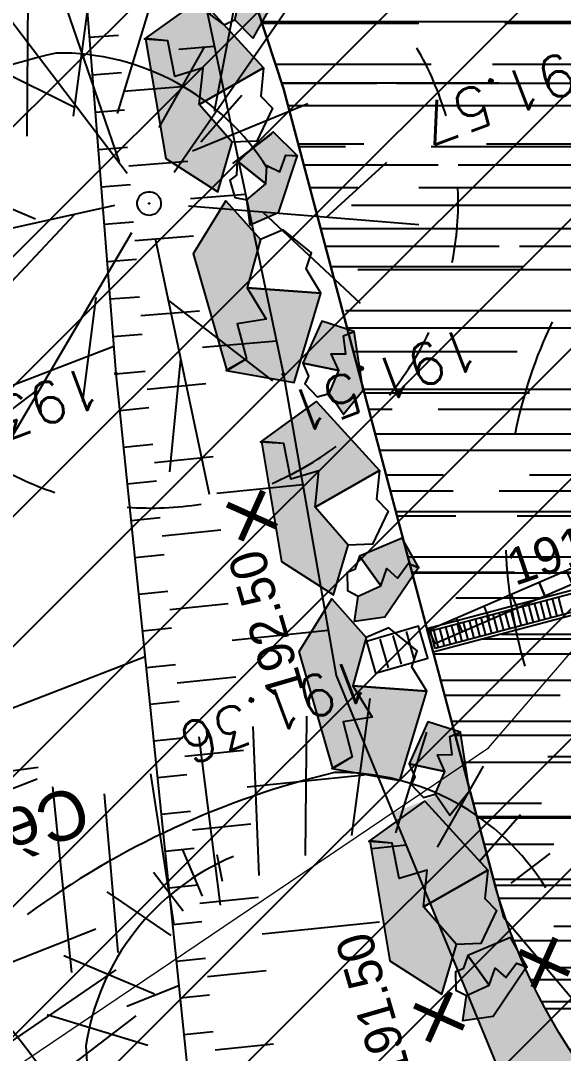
# Model space of a CAD drawing. Header units: metres. Extents: x 1841041 to 1841282, y 5171502 to 5171751.
# Drawn here: x 1841225.8 to 1841230.23, y 5171533.08 to 5171541.51 of the extents above; entities that cross this region are included whole.
import ezdxf
from ezdxf.lldxf.tags import DXFTag

# ---------------------------------------------------------------- set-up
doc = ezdxf.new("R2010")
doc.units = ezdxf.units.M
doc.header["$PDSIZE"] = -0.004
for name, color, linetype, lineweight, true_color in [('DWG_280-140115-P - ALTEA-CANA', 7, 'Continuous', 0, 0x0080ff), ('Fond topo - P', 3, 'Continuous', 50, 0x00ff00), ('Fond topo - Z_500', 1, 'Continuous', 9, 0xff0000)]:
    doc.layers.add(name, color=color, linetype=linetype, lineweight=lineweight, true_color=true_color)
for name, color, linetype, true_color in [('Fond topo - ASS', 5, 'Continuous', 0x0000ff), ('Fond topo - SUPP', 7, 'Continuous', 0x999999), ('Fond topo - TAL', 7, 'Continuous', 0x7f3f00), ('Fond topo - TAL_HAC', 7, 'Continuous', 0xa57c00), ('Fond topo - VEG', 3, 'Continuous', 0x00ff00), ('Fond topo - VEG_TXT_ESSENCE', 3, 'Continuous', 0x00ff00), ('SA - béton balayé', 7, 'Continuous', 0xc0c0c0), ('SA - EBC', 7, 'Continuous', 0x4f7f3f), ('SA - EP-caniveau grille', 7, 'Continuous', 0x00ccff), ('SA - gazon', 7, 'Continuous', 0xccffcc), ('SA - Limite terrain', 1, 'LIMITE_CADASTRALE', 0xff0000)]:
    doc.layers.add(name, color=color, linetype=linetype, true_color=true_color)
for name, color, linetype in [('SA - limite revêtement', 7, 'Continuous'), ('SA - nivellement', 7, 'Continuous'), ('SA - rochers', 7, 'Continuous')]:
    doc.layers.add(name, color=color, linetype=linetype)
doc.styles.add('2000_ARIAL', font='arial.ttf', dxfattribs={"height": 0.4})
doc.styles.add('ArialA', font='arial.ttf')
doc.styles.add('SIMPLEX', font='simplex_.ttf', dxfattribs={"height": 1.25})
tags = doc.linetypes.add('L16', pattern=[0.375, 0.3, -0.075]).pattern_tags.tags
tags[6:7] = [DXFTag(74, 4), DXFTag(75, 0), DXFTag(340, '0'), DXFTag(46, 0.0), DXFTag(50, 0.0), DXFTag(44, 0.0), DXFTag(45, 0.0)]
tags[4:5] = [DXFTag(74, 4), DXFTag(75, 0), DXFTag(340, '0'), DXFTag(46, 0.0), DXFTag(50, 0.0), DXFTag(44, 0.0), DXFTag(45, 0.0)]
tags = doc.linetypes.add('L8', pattern=[0.225, 0.15, -0.075]).pattern_tags.tags
tags[6:7] = [DXFTag(74, 4), DXFTag(75, 0), DXFTag(340, '0'), DXFTag(46, 0.0), DXFTag(50, 0.0), DXFTag(44, 0.0), DXFTag(45, 0.0)]
tags[4:5] = [DXFTag(74, 4), DXFTag(75, 0), DXFTag(340, '0'), DXFTag(46, 0.0), DXFTag(50, 0.0), DXFTag(44, 0.0), DXFTag(45, 0.0)]
tags = doc.linetypes.add('LIMITE_CADASTRALE', pattern=[13, 8, -2, 1, -2]).pattern_tags.tags
tags[10:11] = [DXFTag(74, 4), DXFTag(75, 0), DXFTag(340, '0'), DXFTag(46, 0.0), DXFTag(50, 0.0), DXFTag(44, 0.0), DXFTag(45, 0.0)]
tags[8:9] = [DXFTag(74, 4), DXFTag(75, 0), DXFTag(340, '0'), DXFTag(46, 0.0), DXFTag(50, 0.0), DXFTag(44, 0.0), DXFTag(45, 0.0)]
tags[6:7] = [DXFTag(74, 4), DXFTag(75, 0), DXFTag(340, '0'), DXFTag(46, 0.0), DXFTag(50, 0.0), DXFTag(44, 0.0), DXFTag(45, 0.0)]
tags[4:5] = [DXFTag(74, 4), DXFTag(75, 0), DXFTag(340, '0'), DXFTag(46, 0.0), DXFTag(50, 0.0), DXFTag(44, 0.0), DXFTag(45, 0.0)]
tags = doc.linetypes.add('STYLE_01', pattern=[0.166656, 0.083312, -0.083344]).pattern_tags.tags
tags[6:7] = [DXFTag(74, 4), DXFTag(75, 0), DXFTag(340, '0'), DXFTag(46, 0.0), DXFTag(50, 0.0), DXFTag(44, 0.0), DXFTag(45, 0.0)]
tags[4:5] = [DXFTag(74, 4), DXFTag(75, 0), DXFTag(340, '0'), DXFTag(46, 0.0), DXFTag(50, 0.0), DXFTag(44, 0.0), DXFTag(45, 0.0)]
pattern_1 = [(0, (0, 0), (1.1, 0.5), [7.5, -1, 2.5, -0.5]), (0, (0.665, 0.25), (-0.5, 0.665), [1.5, -0.165, 3, -0.375]), (0, (0.25, 0.425), (2.6, 0.335), [4, -0.7, 2, -0.5])]

# ---------------------------------------------------------------- blocks, each defined once
blk = doc.blocks.new('ASS07')
at = {"ltscale": 2}
for p, q in [((-0.25, -0.45), (-0.25, 0.45)), ((0, -0.45), (0, 0.45)), ((0.25, -0.45), (0.25, 0.45))]:
    blk.add_line(p, q, dxfattribs=at)
at = {"ltscale": 2, "flags": 128}
blk.add_lwpolyline([(0.5, -0.5), (0.5, 0.5), (-0.5, 0.5), (-0.5, -0.5)], close=True, dxfattribs=at)
blk = doc.blocks.new('PTOPO')
at = {"color": 0, "ltscale": 2}
blk.add_point((0, 0), dxfattribs=at)
blk = doc.blocks.new('RESINEUX')
at = {"ltscale": 2}
for p, q in [((-0.12417, -0.09114), (-0.11417, 0.09886)), ((-0.16417, -0.08114), (-0.16417, 0.08886)), ((0.04583, -0.14114), (0.12582, -0.00114)), ((-0.10417, -0.06114), (0.02583, -0.14114)), ((-0.11417, -0.10114), (-0.00417, -0.17113)), ((-0.12417, -0.15113), (-0.01417, -0.21113)), ((0.27582, -0.20113), (0.34582, -0.15113)), ((-0.13417, -0.19113), (-0.01417, -0.26113)), ((0.30582, -0.23113), (0.37582, -0.19113)), ((-0.13417, -0.23113), (-0.03417, -0.30113)), ((0.33582, -0.27113), (0.39581, -0.25113)), ((-0.14417, -0.27113), (-0.05417, -0.34113)), ((0.38581, -0.29113), (0.34582, -0.29113)), ((-0.15417, -0.31113), (-0.07417, -0.39113)), ((0.34582, -0.31113), (0.38581, -0.32113)), ((0.36582, -0.34113), (0.34582, -0.33113)), ((-0.17417, -0.34113), (-0.12417, -0.41113)), ((-0.20416, -0.36113), (-0.17417, -0.43113)), ((-0.23416, -0.38113), (-0.22416, -0.43113)), ((-0.26416, -0.39113), (-0.26416, -0.43113))]:
    blk.add_line(p, q, dxfattribs=at)
for centre, major_axis, start_param, end_param in [((-0.13231, 0.77172), (0.54134, 0.54134), 3.632642, 4.003215), ((-0.09125, -0.73799), (0.49557, 0.49557), 0.182257, 0.588325), ((-0.74475, -0.04683), (-0.49539, 0.49539), 3.50903, 3.906773), ((0.16282, -0.30013), (-0.14142, 0.14142), 3.670881, 4.697746), ((-0.26516, -0.21213), (-0.14142, 0.14142), 2.259521, 3.289317)]:
    blk.add_ellipse(centre, major_axis=major_axis, ratio=1, start_param=start_param, end_param=end_param, dxfattribs=at)
blk = doc.blocks.new('VEG12')
at = {"ltscale": 2}
for start, end in [(339.2308, 353.0769), (311.5385, 325.3846)]:
    blk.add_arc((0, 0), 0.497, start, end, dxfattribs=at)
blk = doc.blocks.new('VEG14A')
at = {"ltscale": 2, "flags": 128}
for points in [[(0.5, 0, -1), (-0.5, 0, -1)], [(0.016, 0, -1), (-0.016, 0, -1)]]:
    blk.add_lwpolyline(points, format="xyb", close=True, dxfattribs=at)
blk = doc.blocks.new('VEG12A')
at = {"color": 0, "ltscale": 2}
for p, q in [((0.0182, 0.0574), (0.1004, 0.4729)), ((0.0575, 0.2534), (0.1455, 0.4147)), ((0.0379, 0.1585), (-0.0659, 0.3441)), ((0.0498, 0.0338), (0.3916, 0.2859)), ((-0.1588, 0.086), (-0.246, 0.2846)), ((0.1439, 0.1075), (0.23, 0.254)), ((0.2917, 0.2086), (0.3924, 0.2333)), ((-0.0523, 0.0298), (-0.3836, 0.2046)), ((-0.25, 0.1351), (-0.3756, 0.0911)), ((0.1229, -0.0299), (0.3172, 0.0554)), ((-0.0527, -0.0292), (-0.4124, -0.2566)), ((0.0576, -0.0177), (0.4119, -0.0841)), ((-0.0936, -0.0498), (-0.2956, -0.0465)), ((0.1841, -0.0476), (0.3231, -0.1928)), ((0.0183, -0.0574), (0.1076, -0.4128)), ((0.0226, -0.0796), (0.0016, -0.3618)), ((-0.1518, -0.0948), (-0.3, -0.3159)), ((0.0537, -0.1885), (0.1973, -0.3567))]:
    blk.add_line(p, q, dxfattribs=at)
at = {"ltscale": 2}
for start, end in [(90, 103.8462), (62.3077, 76.1538), (117.6923, 131.5385), (34.6154, 48.4615), (145.3846, 159.2308), (6.9231, 20.7692), (173.0769, 186.9231), (339.2308, 353.0769), (200.7692, 214.6154), (311.5385, 325.3846), (228.4615, 242.3077), (283.8462, 297.6923), (256.1538, 270)]:
    blk.add_arc((0, 0), 0.497, start, end, dxfattribs=at)

msp = doc.modelspace()

# ---------------------------------------------------------------- hatches: boundary and pattern name
at = {"layer": 'SA - béton balayé', "true_color": 0x333333}
h = msp.add_hatch(dxfattribs=at)
h.set_pattern_fill('BETON_BALAYE', color=250, scale=0.5, style=0, pattern_type=2)
h.set_pattern_definition(pattern_1)
h.paths.add_polyline_path([(1841221.4425, 5171562.6571, -0.037916), (1841223.1022, 5171560.2468), (1841227.4083, 5171550.7086), (1841228.4379, 5171548.4237), (1841230.6315, 5171541.75), (1841231.8213, 5171537.2637), (1841229.1148, 5171536.5462), (1841227.946, 5171540.9533), (1841225.8253, 5171547.4053), (1841222.8621, 5171553.9824), (1841220.6469, 5171558.8987, 0.03635), (1841219.2723, 5171560.8877)])
h = msp.add_hatch(dxfattribs=at)
h.set_pattern_fill('BETON_BALAYE', color=250, scale=0.5, style=0, pattern_type=2)
h.set_pattern_definition(pattern_1)
h.paths.add_polyline_path([(1841231.8726, 5171537.0703), (1841231.9273, 5171536.8641, 0.878112), (1841235.8605, 5171537.3767), (1841235.8599, 5171545.7702), (1841234.6759, 5171552.5808), (1841237.5009, 5171553.0719), (1841238.7926, 5171545.8078), (1841239.4725, 5171536.085, -0.901578), (1841229.6465, 5171534.5415), (1841229.1661, 5171536.3529)])
at = {"layer": 'SA - EBC'}
h = msp.add_hatch(dxfattribs=at)
h.set_pattern_fill('_USER', color=256, scale=0.75, angle=-315, style=0, pattern_type=0)
h.set_pattern_definition([(-315, (0, 0), (-0.53033008589, 0.53033008589), [])])
h.paths.add_polyline_path([(1841240.5342, 5171532.5167), (1841223.8581, 5171528.2481), (1841224.0097, 5171523.7354), (1841215.5463, 5171521.1875), (1841206.8672, 5171520.73), (1841199.2878, 5171522.0787, -0.324865), (1841192.3362, 5171537.7623, -0.281489), (1841198.5927, 5171544.3478), (1841208.0187, 5171546.0887, 0.169529), (1841223.0267, 5171552.9036, 0.334069), (1841223.9329, 5171558.3844, 0.093266), (1841218.1064, 5171565.7848, 0.153139), (1841209.9153, 5171569.3832), (1841196.4605, 5171570.7475), (1841184.6387, 5171572.6656, -0.164253), (1841172.8676, 5171578.8906), (1841170.8744, 5171582.9688), (1841169.2096, 5171588.2339), (1841165.8412, 5171613.2283, 0.439037), (1841171.5195, 5171626.789, -0.093363), (1841170.0247, 5171632.7761, 0.104272), (1841169.1657, 5171635.9257), (1841165.4193, 5171643.5269), (1841173.0074, 5171649.253), (1841177.0456, 5171643.7179), (1841174.916, 5171642.1403), (1841179.5367, 5171635.9048, -0.200983), (1841180.5587, 5171631.7471), (1841180.2922, 5171622.5755), (1841180.7773, 5171620.6485), (1841185.185, 5171612.5773), (1841196.9584, 5171597.3711), (1841207.5565, 5171599.2149, 0.121418), (1841225.0872, 5171583.2677, 0.010183), (1841229.8758, 5171580.7983), (1841223.3758, 5171579.9774), (1841224.0107, 5171569.3768), (1841231.451, 5171569.4027), (1841238.9144, 5171543.8258), (1841240.9558, 5171534.5858)])
at = {"layer": 'SA - gazon'}
msp.add_hatch(color=256, dxfattribs=at).paths.add_polyline_path([(1841231.16, 5171530.825), (1841231.781, 5171531.6138, -0.187429), (1841229.6465, 5171534.5415), (1841229.4481, 5171535.2895), (1841228.8389, 5171535.039), (1841229.7352, 5171532.8597, 0.105859)])
at = {"layer": 'SA - rochers', "true_color": 0xbababa}
for points in [[(1841227.5964, 5171541.7123), (1841227.5139, 5171541.8359), (1841227.6301, 5171541.8584), (1841227.5878, 5171541.9987), (1841227.6634, 5171542.0491), (1841227.8187, 5171541.5824), (1841227.6958, 5171541.3649), (1841227.5506, 5171541.5149)], [(1841227.2597, 5171540.8237), (1841227.29, 5171541.1224), (1841227.0613, 5171541.0527), (1841227.0043, 5171541.3432), (1841226.8216, 5171541.3617), (1841226.9857, 5171540.3816), (1841227.4106, 5171540.1094), (1841227.5281, 5171540.5145)], [(1841227.8016, 5171540.176), (1841227.8095, 5171540.3244), (1841227.916, 5171540.273), (1841227.966, 5171540.4107), (1841228.0568, 5171540.4059), (1841227.902, 5171539.9389), (1841227.6735, 5171539.8381), (1841227.6468, 5171540.0452)], [(1841227.6496, 5171539.3261), (1841227.8059, 5171539.0698), (1841227.5696, 5171539.0339), (1841227.6435, 5171538.7473), (1841227.4868, 5171538.6517), (1841227.2116, 5171539.6066), (1841227.4773, 5171540.0355), (1841227.7582, 5171539.7208)], [(1841228.3962, 5171538.6509), (1841228.3358, 5171538.7868), (1841228.4541, 5171538.7893), (1841228.4361, 5171538.9347), (1841228.5192, 5171538.9716), (1841228.5933, 5171538.4853), (1841228.4354, 5171538.2917), (1841228.3176, 5171538.4641)], [(1841228.2041, 5171537.5357), (1841228.2344, 5171537.8344), (1841228.0058, 5171537.7647), (1841227.9487, 5171538.0552), (1841227.766, 5171538.0737), (1841227.9301, 5171537.0936), (1841228.355, 5171536.8214), (1841228.4725, 5171537.2265)], [(1841228.7405, 5171536.8944), (1841228.7882, 5171537.0351), (1841228.8769, 5171536.9568), (1841228.9623, 5171537.0759), (1841229.0484, 5171537.0467), (1841228.7731, 5171536.639), (1841228.5259, 5171536.6037), (1841228.5562, 5171536.8103)], [(1841228.5125, 5171536.078), (1841228.6688, 5171535.8216), (1841228.4325, 5171535.7857), (1841228.5064, 5171535.4991), (1841228.3496, 5171535.4035), (1841228.0744, 5171536.3584), (1841228.3402, 5171536.7874), (1841228.6211, 5171536.4727)], [(1841229.2623, 5171535.3807), (1841229.202, 5171535.5166), (1841229.3203, 5171535.5191), (1841229.3023, 5171535.6645), (1841229.3854, 5171535.7014), (1841229.4594, 5171535.2151), (1841229.3015, 5171535.0215), (1841229.1838, 5171535.1939)], [(1841229.0872, 5171534.2761), (1841229.1175, 5171534.5748), (1841228.8889, 5171534.5052), (1841228.8318, 5171534.7956), (1841228.6491, 5171534.8141), (1841228.8132, 5171533.834), (1841229.2381, 5171533.5619), (1841229.3556, 5171533.967)], [(1841229.6236, 5171533.6348), (1841229.6713, 5171533.7756), (1841229.76, 5171533.6972), (1841229.8454, 5171533.8163), (1841229.9315, 5171533.7871), (1841229.6562, 5171533.3794), (1841229.409, 5171533.3441), (1841229.4393, 5171533.5507)]]:
    msp.add_hatch(color=9, dxfattribs=at).paths.add_polyline_path(points)
at = {"layer": 'SA - rochers'}
for points in [[(1841227.0613, 5171541.0527), (1841227.0043, 5171541.3432), (1841226.8142, 5171541.3564), (1841227.2707, 5171541.686), (1841227.7837, 5171541.123), (1841227.2597, 5171540.8237), (1841227.29, 5171541.1224)], [(1841227.916, 5171540.273), (1841227.966, 5171540.4107), (1841228.06, 5171540.4027), (1841227.8617, 5171540.5986), (1841227.568, 5171540.3622), (1841227.8016, 5171540.176), (1841227.8095, 5171540.3244)], [(1841227.5696, 5171539.0339), (1841227.6435, 5171538.7473), (1841227.4778, 5171538.6533), (1841228.0319, 5171538.5531), (1841228.2515, 5171539.2824), (1841227.6496, 5171539.3261), (1841227.8059, 5171539.0698)], [(1841228.4541, 5171538.7893), (1841228.4361, 5171538.9347), (1841228.5235, 5171538.9702), (1841228.2579, 5171539.0548), (1841228.1035, 5171538.7109), (1841228.3962, 5171538.6509), (1841228.3358, 5171538.7868)], [(1841228.0058, 5171537.7647), (1841227.9487, 5171538.0552), (1841227.7586, 5171538.0684), (1841228.2152, 5171538.398), (1841228.7281, 5171537.835), (1841228.2041, 5171537.5357), (1841228.2344, 5171537.8344)], [(1841228.8769, 5171536.9568), (1841228.9623, 5171537.0759), (1841229.0506, 5171537.0428), (1841228.9127, 5171537.285), (1841228.566, 5171537.1368), (1841228.7405, 5171536.8944), (1841228.7882, 5171537.0351)], [(1841228.4325, 5171535.7857), (1841228.5064, 5171535.4991), (1841228.3407, 5171535.4052), (1841228.8948, 5171535.305), (1841229.1143, 5171536.0343), (1841228.5125, 5171536.078), (1841228.6688, 5171535.8216)], [(1841229.3203, 5171535.5191), (1841229.3023, 5171535.6645), (1841229.3897, 5171535.7), (1841229.1241, 5171535.7846), (1841228.9697, 5171535.4407), (1841229.2623, 5171535.3807), (1841229.202, 5171535.5166)], [(1841228.8889, 5171534.5052), (1841228.8318, 5171534.7956), (1841228.6417, 5171534.8088), (1841229.0983, 5171535.1384), (1841229.6112, 5171534.5754), (1841229.0872, 5171534.2761), (1841229.1175, 5171534.5748)], [(1841229.76, 5171533.6972), (1841229.8454, 5171533.8163), (1841229.9337, 5171533.7832), (1841229.7958, 5171534.0254), (1841229.4491, 5171533.8772), (1841229.6236, 5171533.6348), (1841229.6713, 5171533.7756)]]:
    msp.add_hatch(color=256, dxfattribs=at).paths.add_polyline_path(points)

# ---------------------------------------------------------------- linework, layer by layer
at = {"layer": 'DWG_280-140115-P - ALTEA-CANA', "color": 5, "linetype": 'STYLE_01', "lineweight": 0, "ltscale": 25, "true_color": 0x0000ff, "elevation": 0, "flags": 128}
msp.add_lwpolyline([(1841223.5185, 5171531.7009), (1841224.4463, 5171532.0806), (1841229.6166, 5171535.5727), (1841231.744, 5171538.0365)], dxfattribs=at)
at = {"layer": 'Fond topo - SUPP', "linetype": 'L16', "ltscale": 2, "flags": 128}
msp.add_lwpolyline([(1841185.5821, 5171570.7245, -0.002427), (1841188.2135, 5171570.2861, 0.011083), (1841190.689, 5171569.9176, 0.0022), (1841193.5513, 5171569.5689, 0.003471), (1841195.3676, 5171569.3685, 0.008144), (1841197.1602, 5171569.2128, -0.006775), (1841199.3155, 5171569.0315, -0.011891), (1841201.32, 5171568.7873, -0.010904), (1841203.4914, 5171568.4216, -0.017874), (1841205.7206, 5171567.9129, -0.00861), (1841210.2845, 5171566.6136, -0.006109), (1841211.7986, 5171566.134, -0.009427), (1841212.7697, 5171565.7928, -0.045776), (1841214.5926, 5171564.9163, -0.034916), (1841216.765, 5171563.3997, -0.005171), (1841217.6489, 5171562.6707, -0.008639), (1841218.1658, 5171562.2198, -0.012069), (1841218.4344, 5171561.9652, -0.003352), (1841219.3724, 5171561.0195, -0.057282), (1841219.9332, 5171560.2972, -0.035372), (1841220.6091, 5171558.9829), (1841222.8293, 5171553.9676), (1841225.8253, 5171547.4053), (1841227.946, 5171540.9533), (1841229.7398, 5171534.1894), (1841231.8431, 5171531.6927)], format="xyb", dxfattribs=at)
at = {"layer": 'Fond topo - TAL', "ltscale": 2, "flags": 128}
msp.add_lwpolyline([(1841225.2227, 5171546.4967), (1841226.266, 5171542.5916), (1841226.5799, 5171538.6254), (1841227.2266, 5171532.3331)], dxfattribs=at)
msp.add_lwpolyline([(1841226.4609, 5171529.538, -0.001824), (1841225.1966, 5171532.6181, -0.004094), (1841224.6494, 5171533.9975, -0.000119), (1841222.4342, 5171539.7218, -0.004508), (1841222.3772, 5171539.8731, -0.00161), (1841221.4563, 5171542.4137, 0.000564), (1841220.4174, 5171545.2987)], format="xyb", dxfattribs=at)
at = {"layer": 'Fond topo - TAL', "linetype": 'L8', "ltscale": 2, "flags": 128}
msp.add_lwpolyline([(1841226.9369, 5171543.0441), (1841227.067, 5171542.8074), (1841227.946, 5171538.6198), (1841228.3762, 5171536.1642), (1841229.7352, 5171532.8597)], dxfattribs=at)
at = {"layer": 'Fond topo - TAL_HAC', "ltscale": 2}
for p, q in [((1841226.3626, 5171541.3712), (1841226.6019, 5171541.3901)), ((1841227.0924, 5171541.2755), (1841227.3837, 5171541.2985)), ((1841226.3868, 5171541.0661), (1841226.626, 5171541.0851)), ((1841226.6381, 5171540.9325), (1841227.1166, 5171540.9704)), ((1841226.4109, 5171540.761), (1841226.6502, 5171540.78)), ((1841226.4351, 5171540.4559), (1841226.6743, 5171540.4749)), ((1841226.6864, 5171540.3223), (1841227.1649, 5171540.3602)), ((1841226.4592, 5171540.1508), (1841226.6985, 5171540.1698)), ((1841227.189, 5171540.0551), (1841227.6373, 5171540.0906)), ((1841226.4833, 5171539.8457), (1841226.7226, 5171539.8647)), ((1841226.7347, 5171539.7121), (1841227.2132, 5171539.75)), ((1841226.5075, 5171539.5406), (1841226.7467, 5171539.5596)), ((1841226.5316, 5171539.2356), (1841226.7709, 5171539.2545)), ((1841226.783, 5171539.1019), (1841227.2615, 5171539.1398)), ((1841226.5558, 5171538.9305), (1841226.795, 5171538.9494)), ((1841227.2867, 5171538.8424), (1841227.8881, 5171538.8953)), ((1841224.8314, 5171538.1813), (1841226.5621, 5171538.8509)), ((1841226.5799, 5171538.6254), (1841226.8189, 5171538.6471)), ((1841226.8342, 5171538.4987), (1841227.312, 5171538.545)), ((1841226.6107, 5171538.3257), (1841226.8495, 5171538.3503)), ((1841226.6415, 5171538.0261), (1841226.8803, 5171538.0506)), ((1841226.8957, 5171537.9008), (1841227.3731, 5171537.9499)), ((1841226.6723, 5171537.7265), (1841226.9111, 5171537.751)), ((1841227.4039, 5171537.6503), (1841228.1032, 5171537.7221)), ((1841226.7031, 5171537.4268), (1841226.9419, 5171537.4514)), ((1841226.9573, 5171537.3016), (1841227.4347, 5171537.3506)), ((1841226.7339, 5171537.1272), (1841226.9727, 5171537.1517)), ((1841226.7647, 5171536.8276), (1841227.0034, 5171536.8521)), ((1841227.0188, 5171536.7023), (1841227.4963, 5171536.7514)), ((1841226.7955, 5171536.5279), (1841227.0342, 5171536.5525)), ((1841227.5271, 5171536.4517), (1841228.3117, 5171536.5324)), ((1841225.7175, 5171535.8919), (1841226.8171, 5171536.3176)), ((1841226.8263, 5171536.2283), (1841227.065, 5171536.2528)), ((1841227.0804, 5171536.103), (1841227.5579, 5171536.1521)), ((1841226.8571, 5171535.9287), (1841227.0958, 5171535.9532)), ((1841226.8879, 5171535.629), (1841227.1266, 5171535.6536)), ((1841227.142, 5171535.5038), (1841227.6195, 5171535.5528)), ((1841226.9187, 5171535.3294), (1841227.1574, 5171535.354)), ((1841227.6503, 5171535.2532), (1841228.6053, 5171535.3514)), ((1841225.0438, 5171534.9729), (1841225.939, 5171535.3196)), ((1841226.9495, 5171535.0298), (1841227.1882, 5171535.0543)), ((1841227.2036, 5171534.9045), (1841227.6811, 5171534.9536)), ((1841226.9803, 5171534.7301), (1841227.219, 5171534.7547)), ((1841228.6669, 5171534.7521), (1841228.9452, 5171534.7807)), ((1841227.0111, 5171534.4305), (1841227.2498, 5171534.4551)), ((1841227.2652, 5171534.3052), (1841227.7427, 5171534.3543)), ((1841225.5227, 5171533.7437), (1841226.4157, 5171534.0958)), ((1841227.0419, 5171534.1309), (1841227.2806, 5171534.1554)), ((1841227.7735, 5171534.0547), (1841228.7285, 5171534.1528)), ((1841227.0727, 5171533.8313), (1841227.3114, 5171533.8558)), ((1841227.3268, 5171533.706), (1841227.8043, 5171533.755)), ((1841226.6697, 5171533.4636), (1841227.093, 5171533.6333)), ((1841227.1035, 5171533.5316), (1841227.3422, 5171533.5562)), ((1841227.1343, 5171533.232), (1841227.373, 5171533.2565)), ((1841227.3884, 5171533.1067), (1841227.8659, 5171533.1558))]:
    msp.add_line(p, q, dxfattribs=at)
at = {"layer": 'SA - EP-caniveau grille', "elevation": 0, "flags": 128}
for points in [[(1841229.1661, 5171536.3529), (1841229.1148, 5171536.5462), (1841231.8213, 5171537.2637), (1841231.8726, 5171537.0703)], [(1841229.1838, 5171536.3835), (1841229.1454, 5171536.5284), (1841231.8036, 5171537.2331), (1841231.842, 5171537.0881)]]:
    msp.add_lwpolyline(points, close=True, dxfattribs=at)
for points in [[(1841230.0878, 5171536.7783), (1841230.1263, 5171536.6333)], [(1841230.1362, 5171536.7911), (1841230.1746, 5171536.6461)], [(1841230.1845, 5171536.8039), (1841230.2229, 5171536.6589)], [(1841229.7978, 5171536.7014), (1841229.8363, 5171536.5564)], [(1841229.8462, 5171536.7142), (1841229.8846, 5171536.5692)], [(1841229.8945, 5171536.727), (1841229.9329, 5171536.582)], [(1841229.9428, 5171536.7398), (1841229.9813, 5171536.5948)], [(1841229.9912, 5171536.7526), (1841230.0296, 5171536.6077)], [(1841230.0395, 5171536.7655), (1841230.0779, 5171536.6205)], [(1841229.4595, 5171536.6117), (1841229.498, 5171536.4667)], [(1841229.5079, 5171536.6245), (1841229.5463, 5171536.4795)], [(1841229.5562, 5171536.6373), (1841229.5946, 5171536.4924)], [(1841229.6045, 5171536.6502), (1841229.6429, 5171536.5052)], [(1841229.6528, 5171536.663), (1841229.6913, 5171536.518)], [(1841229.7012, 5171536.6758), (1841229.7396, 5171536.5308)], [(1841229.7495, 5171536.6886), (1841229.7879, 5171536.5436)], [(1841229.1695, 5171536.5349), (1841229.208, 5171536.3899)], [(1841229.2179, 5171536.5477), (1841229.2563, 5171536.4027)], [(1841229.2662, 5171536.5605), (1841229.3046, 5171536.4155)], [(1841229.3145, 5171536.5733), (1841229.353, 5171536.4283)], [(1841229.3629, 5171536.5861), (1841229.4013, 5171536.4411)], [(1841229.4112, 5171536.5989), (1841229.4496, 5171536.4539)]]:
    msp.add_lwpolyline(points, dxfattribs=at)
at = {"layer": 'SA - limite revêtement', "flags": 128}
msp.add_lwpolyline([(1841232.9468, 5171585.2557), (1841234.4785, 5171569.6003), (1841237.6352, 5171552.3371), (1841238.7926, 5171545.8078), (1841239.4725, 5171536.085, -0.901578), (1841229.6465, 5171534.5415), (1841227.946, 5171540.9533), (1841225.8253, 5171547.4053)], format="xyb", dxfattribs=at)
at = {"layer": 'SA - Limite terrain', "ltscale": 0.5}
msp.add_open_spline([(1841077.1485, 5171583.5529), (1841078.8191, 5171584.5954), (1841080.4897, 5171585.6379), (1841083.6639, 5171586.8607), (1841086.8381, 5171588.0834), (1841093.7112, 5171590.7349), (1841100.5843, 5171593.3863), (1841105.8354, 5171595.3795), (1841111.0864, 5171597.3727), (1841112.7835, 5171598.0158), (1841114.4805, 5171598.6589), (1841120.1437, 5171600.7977), (1841125.8069, 5171602.9364), (1841137.9788, 5171607.5816), (1841150.1507, 5171612.2269), (1841152.2407, 5171613.0169), (1841154.3307, 5171613.8069), (1841157.6242, 5171615.0086), (1841160.9178, 5171616.2103), (1841160.8937, 5171617.2726), (1841160.8697, 5171618.335), (1841160.8424, 5171619.2418), (1841160.815, 5171620.1487), (1841160.7877, 5171621.0555), (1841160.7604, 5171621.9624), (1841160.713, 5171623.5339), (1841160.6657, 5171625.1055), (1841160.6499, 5171625.6293), (1841160.6341, 5171626.1532), (1841160.5837, 5171627.2535), (1841160.5332, 5171628.3538), (1841160.518, 5171628.6854), (1841160.5028, 5171629.0171), (1841160.4802, 5171629.5105), (1841160.4576, 5171630.0038), (1841160.0075, 5171632.9962), (1841159.5574, 5171635.9885), (1841161.4156, 5171637.1289), (1841163.2737, 5171638.2693), (1841163.062, 5171638.6198), (1841162.8502, 5171638.9702), (1841163.1316, 5171639.1783), (1841163.413, 5171639.3865), (1841163.4664, 5171639.3345), (1841163.5199, 5171639.2825), (1841164.0378, 5171639.6824), (1841164.5557, 5171640.0822), (1841164.6484, 5171639.9622), (1841164.7411, 5171639.8421), (1841166.3443, 5171640.4782), (1841167.7831, 5171641.5484), (1841166.8333, 5171642.7817), (1841165.8835, 5171644.0151), (1841169.4358, 5171646.6928), (1841172.988, 5171649.3705), (1841174.7541, 5171650.7018), (1841176.5201, 5171652.0331), (1841176.562, 5171652.0654), (1841176.6038, 5171652.0977), (1841176.5828, 5171652.125), (1841176.5618, 5171652.1523), (1841191.1783, 5171663.3819), (1841205.7948, 5171674.6116), (1841207.539, 5171675.9573), (1841209.2831, 5171677.303), (1841213.68, 5171676.8693), (1841218.0769, 5171676.4356), (1841224.138, 5171669.2197), (1841230.1992, 5171662.0037), (1841229.4551, 5171661.4123), (1841228.7111, 5171660.8209), (1841230.314, 5171658.673), (1841231.9169, 5171656.5251), (1841232.0432, 5171656.6166), (1841232.1695, 5171656.7082), (1841232.3724, 5171656.4283), (1841232.5753, 5171656.1483), (1841232.4514, 5171656.0585), (1841232.3275, 5171655.9687), (1841232.663, 5171655.5059), (1841232.9985, 5171655.043), (1841233.051, 5171655.0811), (1841233.1035, 5171655.1191), (1841233.5076, 5171654.2972), (1841234.3715, 5171654.7513), (1841235.0886, 5171655.2417), (1841235.8057, 5171655.7322), (1841235.7432, 5171655.8327), (1841235.6807, 5171655.9332), (1841236.0049, 5171656.1415), (1841236.3292, 5171656.3499), (1841236.5301, 5171656.0268), (1841236.7311, 5171655.7038), (1841236.6898, 5171655.6773), (1841236.6486, 5171655.6508), (1841240.8585, 5171649.0812), (1841245.0684, 5171642.5117), (1841245.3158, 5171642.1368), (1841245.5633, 5171641.7618), (1841246.3679, 5171640.4536), (1841247.1726, 5171639.1454), (1841247.7766, 5171638.0928), (1841248.3805, 5171637.0401), (1841248.9658, 5171636.0263), (1841249.5511, 5171635.0124), (1841249.7169, 5171634.7035), (1841249.8827, 5171634.3945), (1841250.3986, 5171633.3142), (1841250.9146, 5171632.2339), (1841251.4065, 5171631.065), (1841251.8984, 5171629.8962), (1841252.5682, 5171628.1006), (1841253.238, 5171626.3049), (1841253.5633, 5171625.3756), (1841253.8886, 5171624.4462), (1841254.2654, 5171623.3404), (1841254.6421, 5171622.2346), (1841255.1339, 5171620.7027), (1841255.6257, 5171619.1708), (1841256.9719, 5171614.6021), (1841258.3181, 5171610.0335), (1841260.0183, 5171603.9559), (1841261.7184, 5171597.8783), (1841261.6486, 5171597.4706), (1841261.5788, 5171597.0629), (1841255.2305, 5171594.5841), (1841248.8823, 5171592.1053), (1841248.7762, 5171592.3267), (1841248.67, 5171592.548), (1841246.7837, 5171591.7467), (1841244.8973, 5171590.9453), (1841242.7247, 5171590.0224), (1841240.552, 5171589.0994), (1841236.9326, 5171587.6621), (1841233.3131, 5171586.2248), (1841233.4918, 5171583.1089), (1841233.6705, 5171579.9929), (1841236.3231, 5171570.9165), (1841238.9758, 5171561.8401), (1841241.5125, 5171558.1334), (1841244.0493, 5171554.4266), (1841242.9225, 5171553.1247), (1841241.7958, 5171551.8228), (1841241.4101, 5171551.3561), (1841241.0244, 5171550.8893), (1841240.7134, 5171550.2654), (1841240.4024, 5171549.6415), (1841239.986, 5171547.8083), (1841239.5697, 5171545.9751), (1841239.5343, 5171544.7172), (1841239.4989, 5171543.4594), (1841239.6922, 5171542.3478), (1841239.8855, 5171541.2363), (1841240.0814, 5171539.9232), (1841240.2774, 5171538.6102), (1841240.9117, 5171536.095), (1841241.5461, 5171533.5798), (1841243.0137, 5171531.5005), (1841244.4813, 5171529.4212), (1841227.5122, 5171525.4612), (1841210.5431, 5171521.5012), (1841206.6038, 5171520.7482), (1841202.6644, 5171519.9952), (1841201.2494, 5171519.7229), (1841199.8344, 5171519.4507), (1841198.3954, 5171519.2013), (1841196.9565, 5171518.9519), (1841194.0891, 5171518.4581), (1841191.2218, 5171517.9643), (1841187.4601, 5171517.2206), (1841183.6984, 5171516.4768), (1841181.4913, 5171516.1096), (1841179.2842, 5171515.7423), (1841171.6216, 5171514.4506), (1841163.959, 5171513.1588), (1841163.6599, 5171515.6357), (1841163.3609, 5171518.1125), (1841161.4246, 5171520.351), (1841159.4883, 5171522.5896), (1841159.2311, 5171523.5567), (1841158.9739, 5171524.5238), (1841157.9666, 5171529.9426), (1841156.9592, 5171535.3614), (1841153.722, 5171536.2537), (1841150.4848, 5171537.1461), (1841149.6939, 5171541.1018), (1841148.9031, 5171545.0575), (1841151.559, 5171547.0944), (1841154.2149, 5171549.1313), (1841153.1972, 5171554.379), (1841152.1794, 5171559.6267), (1841150.2617, 5171559.1731), (1841148.3439, 5171558.7194), (1841148.3324, 5171558.7681), (1841148.3209, 5171558.8167), (1841145.0571, 5171557.9919), (1841141.7932, 5171557.167), (1841136.4846, 5171555.8638), (1841131.1761, 5171554.5605), (1841120.4886, 5171551.958), (1841109.8011, 5171549.3555), (1841104.9463, 5171548.1603), (1841100.0914, 5171546.9651), (1841095.6613, 5171545.873), (1841091.2312, 5171544.7809), (1841091.1558, 5171544.6421), (1841091.0804, 5171544.5033), (1841088.9329, 5171543.9538), (1841086.7854, 5171543.4043), (1841084.885, 5171542.9306), (1841082.9845, 5171542.4569), (1841083.0353, 5171542.2607), (1841083.0861, 5171542.0645), (1841079.4525, 5171541.1726), (1841075.8188, 5171540.2807), (1841074.9605, 5171551.0465), (1841074.1023, 5171561.8123), (1841074.1422, 5171561.8151), (1841074.1821, 5171561.818), (1841074.0405, 5171563.7762), (1841073.8989, 5171565.7344), (1841073.8844, 5171565.9339), (1841073.87, 5171566.1334), (1841073.6013, 5171569.4277), (1841073.3326, 5171572.722), (1841073.3386, 5171574.6786), (1841073.3446, 5171576.6352), (1841073.9647, 5171578.5359), (1841074.5847, 5171580.4367), (1841075.8666, 5171581.9948), (1841077.1485, 5171583.5529)], degree=2, knots=[0, 0, 0, 0.01, 0.01, 0.02, 0.02, 0.03, 0.03, 0.04, 0.04, 0.05, 0.05, 0.06, 0.06, 0.07, 0.07, 0.08, 0.08, 0.09, 0.09, 0.1, 0.1, 0.11, 0.11, 0.12, 0.12, 0.13, 0.13, 0.14, 0.14, 0.15, 0.15, 0.16, 0.16, 0.17, 0.17, 0.18, 0.18, 0.19, 0.19, 0.2, 0.2, 0.21, 0.21, 0.22, 0.22, 0.23, 0.23, 0.24, 0.24, 0.25, 0.25, 0.26, 0.26, 0.27, 0.27, 0.28, 0.28, 0.29, 0.29, 0.3, 0.3, 0.31, 0.31, 0.32, 0.32, 0.33, 0.33, 0.34, 0.34, 0.35, 0.35, 0.36, 0.36, 0.37, 0.37, 0.38, 0.38, 0.39, 0.39, 0.4, 0.4, 0.41, 0.41, 0.42, 0.42, 0.43, 0.43, 0.44, 0.44, 0.45, 0.45, 0.46, 0.46, 0.47, 0.47, 0.48, 0.48, 0.49, 0.49, 0.5, 0.5, 0.51, 0.51, 0.52, 0.52, 0.53, 0.53, 0.54, 0.54, 0.55, 0.55, 0.56, 0.56, 0.57, 0.57, 0.58, 0.58, 0.59, 0.59, 0.6, 0.6, 0.61, 0.61, 0.62, 0.62, 0.63, 0.63, 0.64, 0.64, 0.65, 0.65, 0.66, 0.66, 0.67, 0.67, 0.68, 0.68, 0.69, 0.69, 0.7, 0.7, 0.71, 0.71, 0.72, 0.72, 0.73, 0.73, 0.74, 0.74, 0.75, 0.75, 0.76, 0.76, 0.77, 0.77, 0.78, 0.78, 0.79, 0.79, 0.8, 0.8, 0.81, 0.81, 0.82, 0.82, 0.83, 0.83, 0.84, 0.84, 0.85, 0.85, 0.86, 0.86, 0.87, 0.87, 0.88, 0.88, 0.89, 0.89, 0.9, 0.9, 0.91, 0.91, 0.92, 0.92, 0.93, 0.93, 0.94, 0.94, 0.95, 0.95, 0.96, 0.96, 0.97, 0.97, 0.98, 0.98, 0.99, 0.99, 1, 1, 1.01, 1.01, 1.02, 1.02, 1.03, 1.03, 1.04, 1.04, 1.05, 1.05, 1.06, 1.06, 1.07, 1.07, 1.08, 1.08, 1.09, 1.09, 1.1, 1.1, 1.11, 1.11, 1.12, 1.12, 1.13, 1.13, 1.14, 1.14, 1.15, 1.15, 1.15], dxfattribs=at)
at = {"layer": 'SA - nivellement', "const_width": 0.05, "elevation": 0, "flags": 128}
for points in [[(1841227.5984, 5171537.2659), (1841227.7796, 5171537.6694)], [(1841227.8908, 5171537.3771), (1841227.4872, 5171537.5582)], [(1841229.9823, 5171533.617), (1841230.1634, 5171534.0206)], [(1841230.2747, 5171533.7283), (1841229.8711, 5171533.9094)], [(1841229.1241, 5171533.1763), (1841229.3052, 5171533.5799)], [(1841229.4165, 5171533.2876), (1841229.0129, 5171533.4687)]]:
    msp.add_lwpolyline(points, dxfattribs=at)
at = {"layer": 'SA - rochers', "color": 9, "ltscale": 0.2475, "true_color": 0xbababa, "elevation": 0, "flags": 128}
for points in [[(1841227.5964, 5171541.7123), (1841227.5139, 5171541.8359), (1841227.6301, 5171541.8584), (1841227.5878, 5171541.9987), (1841227.6634, 5171542.0491), (1841227.8187, 5171541.5824), (1841227.6958, 5171541.3649), (1841227.5506, 5171541.5149)], [(1841227.8016, 5171540.176), (1841227.8095, 5171540.3244), (1841227.916, 5171540.273), (1841227.966, 5171540.4107), (1841228.0568, 5171540.4059), (1841227.902, 5171539.9389), (1841227.6735, 5171539.8381), (1841227.6468, 5171540.0452)], [(1841228.3962, 5171538.6509), (1841228.3358, 5171538.7868), (1841228.4541, 5171538.7893), (1841228.4361, 5171538.9347), (1841228.5192, 5171538.9716), (1841228.5933, 5171538.4853), (1841228.4354, 5171538.2917), (1841228.3176, 5171538.4641)], [(1841228.7405, 5171536.8944), (1841228.7882, 5171537.0351), (1841228.8769, 5171536.9568), (1841228.9623, 5171537.0759), (1841229.0484, 5171537.0467), (1841228.7731, 5171536.639), (1841228.5259, 5171536.6037), (1841228.5562, 5171536.8103)], [(1841229.2623, 5171535.3807), (1841229.202, 5171535.5166), (1841229.3203, 5171535.5191), (1841229.3023, 5171535.6645), (1841229.3854, 5171535.7014), (1841229.4594, 5171535.2151), (1841229.3015, 5171535.0215), (1841229.1838, 5171535.1939)], [(1841229.6236, 5171533.6348), (1841229.6713, 5171533.7756), (1841229.76, 5171533.6972), (1841229.8454, 5171533.8163), (1841229.9315, 5171533.7871), (1841229.6562, 5171533.3794), (1841229.409, 5171533.3441), (1841229.4393, 5171533.5507)]]:
    msp.add_lwpolyline(points, close=True, dxfattribs=at)
at = {"layer": 'SA - rochers', "ltscale": 0.5, "elevation": 0, "flags": 128}
for points in [[(1841227.0613, 5171541.0527), (1841227.0043, 5171541.3432), (1841226.8142, 5171541.3564), (1841227.2707, 5171541.686), (1841227.7837, 5171541.123), (1841227.2597, 5171540.8237), (1841227.29, 5171541.1224)], [(1841227.5281, 5171540.5145), (1841227.2597, 5171540.8237), (1841227.7837, 5171541.123), (1841227.7601, 5171540.8904), (1841227.856, 5171540.7926), (1841227.7288, 5171540.5236)], [(1841227.7582, 5171539.7208), (1841227.6496, 5171539.3261), (1841228.2515, 5171539.2824), (1841228.1298, 5171539.482), (1841228.174, 5171539.6116), (1841227.9431, 5171539.7994)], [(1841227.5696, 5171539.0339), (1841227.6435, 5171538.7473), (1841227.4778, 5171538.6533), (1841228.0319, 5171538.5531), (1841228.2515, 5171539.2824), (1841227.6496, 5171539.3261), (1841227.8059, 5171539.0698)], [(1841228.0058, 5171537.7647), (1841227.9487, 5171538.0552), (1841227.7586, 5171538.0684), (1841228.2152, 5171538.398), (1841228.7281, 5171537.835), (1841228.2041, 5171537.5357), (1841228.2344, 5171537.8344)], [(1841228.4725, 5171537.2265), (1841228.2041, 5171537.5357), (1841228.7281, 5171537.835), (1841228.7045, 5171537.6024), (1841228.8004, 5171537.5046), (1841228.6732, 5171537.2356)], [(1841228.6211, 5171536.4727), (1841228.5125, 5171536.078), (1841229.1143, 5171536.0343), (1841228.9927, 5171536.2339), (1841229.0369, 5171536.3635), (1841228.806, 5171536.5512)], [(1841228.4325, 5171535.7857), (1841228.5064, 5171535.4991), (1841228.3407, 5171535.4052), (1841228.8948, 5171535.305), (1841229.1143, 5171536.0343), (1841228.5125, 5171536.078), (1841228.6688, 5171535.8216)], [(1841228.8889, 5171534.5052), (1841228.8318, 5171534.7956), (1841228.6417, 5171534.8088), (1841229.0983, 5171535.1384), (1841229.6112, 5171534.5754), (1841229.0872, 5171534.2761), (1841229.1175, 5171534.5748)], [(1841229.3556, 5171533.967), (1841229.0872, 5171534.2761), (1841229.6112, 5171534.5754), (1841229.5876, 5171534.3428), (1841229.6835, 5171534.245), (1841229.5563, 5171533.976)]]:
    msp.add_lwpolyline(points, close=True, dxfattribs=at)
at = {"layer": 'SA - rochers', "ltscale": 0.2475, "elevation": 0, "flags": 128}
for points in [[(1841227.5506, 5171541.5149), (1841227.5964, 5171541.7123), (1841227.2978, 5171541.7218), (1841227.362, 5171541.6256), (1841227.3427, 5171541.5606), (1841227.4607, 5171541.4723)], [(1841227.916, 5171540.273), (1841227.966, 5171540.4107), (1841228.06, 5171540.4027), (1841227.8617, 5171540.5986), (1841227.568, 5171540.3622), (1841227.8016, 5171540.176), (1841227.8095, 5171540.3244)], [(1841227.6468, 5171540.0452), (1841227.8016, 5171540.176), (1841227.568, 5171540.3622), (1841227.5619, 5171540.2467), (1841227.5075, 5171540.2061), (1841227.5493, 5171540.0649)], [(1841228.4541, 5171538.7893), (1841228.4361, 5171538.9347), (1841228.5235, 5171538.9702), (1841228.2579, 5171539.0548), (1841228.1035, 5171538.7109), (1841228.3962, 5171538.6509), (1841228.3358, 5171538.7868)], [(1841228.3176, 5171538.4641), (1841228.3962, 5171538.6509), (1841228.1035, 5171538.7109), (1841228.1505, 5171538.6051), (1841228.1205, 5171538.5443), (1841228.2218, 5171538.4374)], [(1841228.8769, 5171536.9568), (1841228.9623, 5171537.0759), (1841229.0506, 5171537.0428), (1841228.9127, 5171537.285), (1841228.566, 5171537.1368), (1841228.7405, 5171536.8944), (1841228.7882, 5171537.0351)], [(1841228.5562, 5171536.8103), (1841228.7405, 5171536.8944), (1841228.566, 5171537.1368), (1841228.5289, 5171537.0272), (1841228.4656, 5171537.0029), (1841228.4676, 5171536.8556)], [(1841229.3203, 5171535.5191), (1841229.3023, 5171535.6645), (1841229.3897, 5171535.7), (1841229.1241, 5171535.7846), (1841228.9697, 5171535.4407), (1841229.2623, 5171535.3807), (1841229.202, 5171535.5166)], [(1841229.1838, 5171535.1939), (1841229.2623, 5171535.3807), (1841228.9697, 5171535.4407), (1841229.0167, 5171535.3349), (1841228.9867, 5171535.2741), (1841229.088, 5171535.1672)], [(1841229.76, 5171533.6972), (1841229.8454, 5171533.8163), (1841229.9337, 5171533.7832), (1841229.7958, 5171534.0254), (1841229.4491, 5171533.8772), (1841229.6236, 5171533.6348), (1841229.6713, 5171533.7756)], [(1841229.4393, 5171533.5507), (1841229.6236, 5171533.6348), (1841229.4491, 5171533.8772), (1841229.412, 5171533.7677), (1841229.3487, 5171533.7433), (1841229.3507, 5171533.596)]]:
    msp.add_lwpolyline(points, close=True, dxfattribs=at)
at = {"layer": 'SA - rochers', "color": 9, "ltscale": 0.5, "true_color": 0xbababa, "elevation": 0, "flags": 128}
for points in [[(1841227.2597, 5171540.8237), (1841227.29, 5171541.1224), (1841227.0613, 5171541.0527), (1841227.0043, 5171541.3432), (1841226.8216, 5171541.3617), (1841226.9857, 5171540.3816), (1841227.4106, 5171540.1094), (1841227.5281, 5171540.5145)], [(1841227.6496, 5171539.3261), (1841227.8059, 5171539.0698), (1841227.5696, 5171539.0339), (1841227.6435, 5171538.7473), (1841227.4868, 5171538.6517), (1841227.2116, 5171539.6066), (1841227.4773, 5171540.0355), (1841227.7582, 5171539.7208)], [(1841228.2041, 5171537.5357), (1841228.2344, 5171537.8344), (1841228.0058, 5171537.7647), (1841227.9487, 5171538.0552), (1841227.766, 5171538.0737), (1841227.9301, 5171537.0936), (1841228.355, 5171536.8214), (1841228.4725, 5171537.2265)], [(1841228.5125, 5171536.078), (1841228.6688, 5171535.8216), (1841228.4325, 5171535.7857), (1841228.5064, 5171535.4991), (1841228.3496, 5171535.4035), (1841228.0744, 5171536.3584), (1841228.3402, 5171536.7874), (1841228.6211, 5171536.4727)], [(1841229.0872, 5171534.2761), (1841229.1175, 5171534.5748), (1841228.8889, 5171534.5052), (1841228.8318, 5171534.7956), (1841228.6491, 5171534.8141), (1841228.8132, 5171533.834), (1841229.2381, 5171533.5619), (1841229.3556, 5171533.967)]]:
    msp.add_lwpolyline(points, close=True, dxfattribs=at)

# ---------------------------------------------------------------- block references
at = {"layer": 'Fond topo - ASS', "ltscale": 2}
for p, xscale, yscale, rotation in [((1841230.5036, 5171537.0615), 0.9788, 0.12, 23.41657742235846), ((1841229.6054, 5171536.6725), 0.9788, 0.12, 23.41657742235846), ((1841228.8724, 5171536.3734), 0.4432251707213161, 0.27, 196.1198021075891)]:
    msp.add_blockref('ASS07', p, dxfattribs=dict(at, xscale=xscale, yscale=yscale, rotation=rotation))
at = {"layer": 'Fond topo - P', "ltscale": 2}
ref = msp.add_blockref('PTOPO', (1841230.5757, 5171541.4928), dxfattribs=dict(at, rotation=200.7892219420549))
ref.add_attrib('ALT', '191.57', (1841230.5177, 5171541.3638), dxfattribs={"layer": 'Fond topo - Z_500', "ltscale": 2, "height": 0.34, "rotation": 200.78922, "style": 'SIMPLEX'})
ref = msp.add_blockref('PTOPO', (1841227.946, 5171538.6198), dxfattribs=dict(at, rotation=200.7892219420549))
ref.add_attrib('ALT', '191.51', (1841229.4581, 5171539.0186), dxfattribs={"layer": 'Fond topo - Z_500', "ltscale": 2, "height": 0.34, "rotation": 200.78922, "style": 'SIMPLEX'})
ref = msp.add_blockref('PTOPO', (1841226.5799, 5171538.6254), dxfattribs=dict(at, rotation=200.7892219420549))
ref.add_attrib('ALT', '193.65', (1841226.3747, 5171538.7031), dxfattribs={"layer": 'Fond topo - Z_500', "ltscale": 2, "height": 0.34, "rotation": 200.78922, "style": 'SIMPLEX'})
ref = msp.add_blockref('PTOPO', (1841228.622, 5171536.4416), dxfattribs=dict(at, rotation=200.7892219420549))
ref.add_attrib('ALT', '191.36', (1841228.564, 5171536.3126), dxfattribs={"layer": 'Fond topo - Z_500', "ltscale": 2, "height": 0.34, "rotation": 200.78922, "style": 'SIMPLEX'})
at = {"layer": 'Fond topo - VEG', "ltscale": 2}
for name, p, xscale, yscale, rotation in [('RESINEUX', (1841222.8339, 5171540.0662), 9.972781133949253, 9.972781133949253, 127.3724416708804), ('VEG12A', (1841226.8701, 5171540.0304), 5.031999999999998, 5.031999999999998, 203.1563073939862), ('VEG12', (1841233.7311, 5171537.35), 7.999999999999999, 7.999999999999999, 203.1563073939862), ('RESINEUX', (1841225.1046, 5171534.1944), 9.972781133949253, 9.972781133949253, 127.3724416708804), ('VEG14A', (1841226.8506, 5171540.0148), 0.1938, 0.1938, 218.5653395105629), ('RESINEUX', (1841226.9145, 5171529.7389), 9.972781133949253, 9.972781133949253, 127.3724416708804)]:
    msp.add_blockref(name, p, dxfattribs=dict(at, xscale=xscale, yscale=yscale, rotation=rotation))

# ---------------------------------------------------------------- texts
at = {"layer": 'Fond topo - VEG_TXT_ESSENCE', "style": '2000_ARIAL'}
msp.add_text('Cèdre', height=0.4, rotation=200.78922, dxfattribs=at).set_placement((1841226.2653, 5171535.2795))
at = {"layer": 'SA - nivellement', "color": 7, "style": 'ArialA', "width": 0.9545}
for s, rotation, p in [('191.25', 18.89103, (1841229.8344, 5171536.8934)), ('192.50', 106.22309, (1841228.1201, 5171536.0372)), ('191.50', 106.22309, (1841228.9943, 5171532.9142))]:
    msp.add_text(s, height=0.3, rotation=rotation, dxfattribs=at).set_placement(p)

doc.saveas('drawing.dxf')
